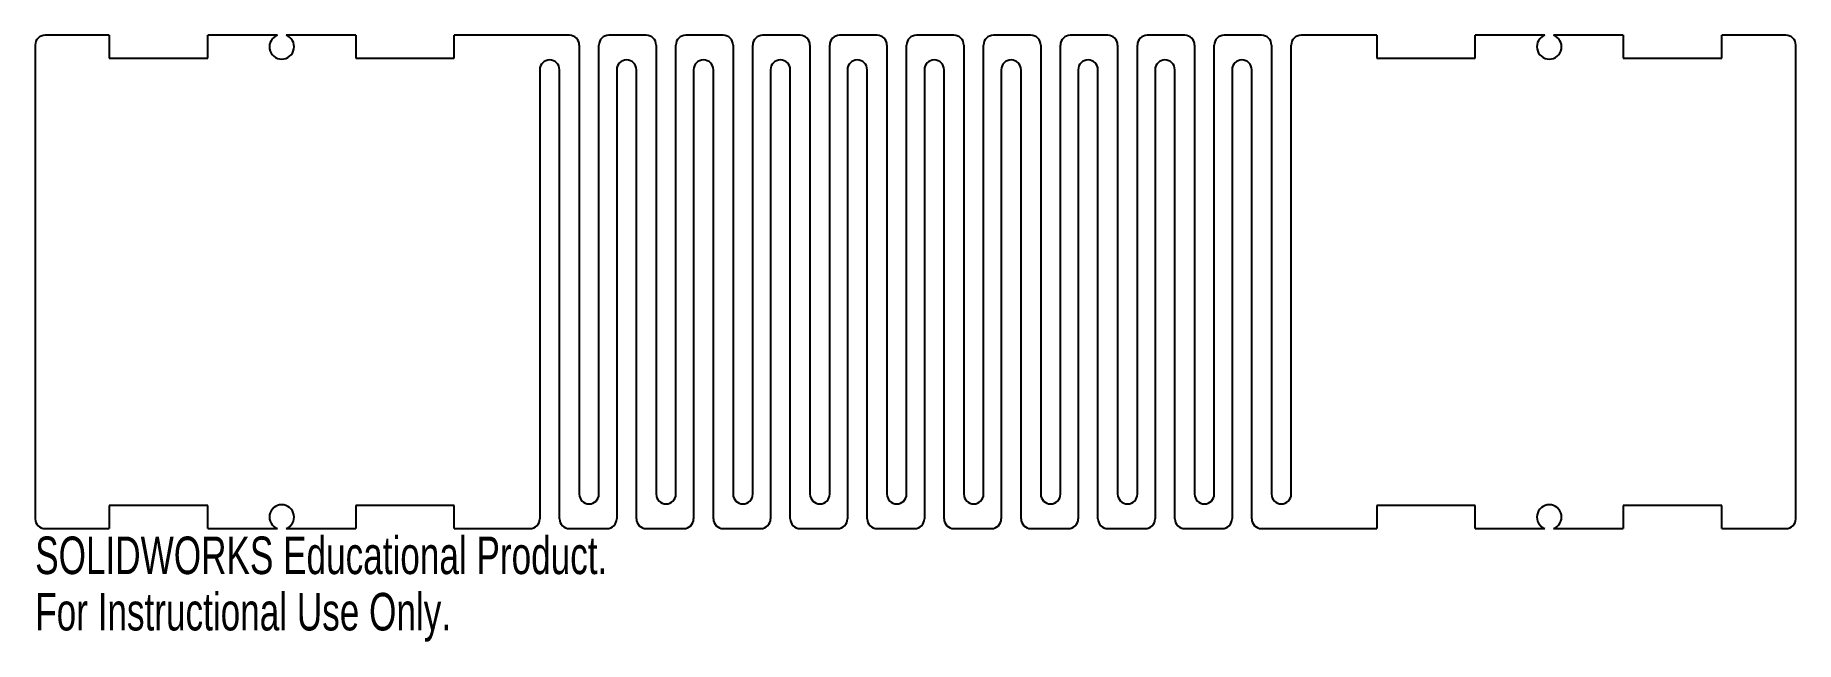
# Model space of a CAD drawing. Header units: inches. Extents: x -4.46 to 4.46, y -1.82 to 1.25.
import ezdxf

# ---------------------------------------------------------------- set-up
doc = ezdxf.new("R2010")
doc.units = ezdxf.units.IN
doc.header["$MEASUREMENT"] = 0
doc.styles.add('SLDTEXTSTYLE0', font='TXT', dxfattribs={"width": 0.7})

msp = doc.modelspace()

# ---------------------------------------------------------------- linework, layer by layer
at = {"color": 7, "linetype": 'Continuous', "lineweight": 25}
for p, q in [((-4.0885, 1.25), (-4.4135, 1.25)), ((-4.0885, 1.25), (-4.0885, 1.133)), ((-3.2355, 1.25), (-3.5885, 1.25)), ((-3.5885, 1.133), (-3.5885, 1.25)), ((-2.8385, 1.25), (-3.1915, 1.25)), ((-2.8385, 1.25), (-2.8385, 1.133)), ((-1.755, 1.25), (-2.3385, 1.25)), ((-2.3385, 1.133), (-2.3385, 1.25)), ((-1.365, 1.25), (-1.555, 1.25)), ((-0.975, 1.25), (-1.165, 1.25)), ((-0.585, 1.25), (-0.775, 1.25)), ((-0.195, 1.25), (-0.385, 1.25)), ((0.195, 1.25), (0.005, 1.25)), ((0.585, 1.25), (0.395, 1.25)), ((0.975, 1.25), (0.785, 1.25)), ((1.365, 1.25), (1.175, 1.25)), ((1.755, 1.25), (1.565, 1.25)), ((2.3385, 1.25), (1.955, 1.25)), ((2.3385, 1.25), (2.3385, 1.133)), ((3.1915, 1.25), (2.8385, 1.25)), ((2.8385, 1.133), (2.8385, 1.25)), ((3.5885, 1.25), (3.2355, 1.25)), ((3.5885, 1.25), (3.5885, 1.133)), ((4.4135, 1.25), (4.0885, 1.25)), ((4.0885, 1.133), (4.0885, 1.25)), ((-4.4635, 1.2), (-4.4635, -1.2)), ((-1.705, 1.2), (-1.705, -1.075)), ((-1.605, -1.075), (-1.605, 1.2)), ((-1.315, 1.2), (-1.315, -1.075)), ((-1.215, -1.075), (-1.215, 1.2)), ((-0.925, 1.2), (-0.925, -1.075)), ((-0.825, -1.075), (-0.825, 1.2)), ((-0.535, 1.2), (-0.535, -1.075)), ((-0.435, -1.075), (-0.435, 1.2)), ((-0.145, 1.2), (-0.145, -1.075)), ((-0.045, -1.075), (-0.045, 1.2)), ((0.245, 1.2), (0.245, -1.075)), ((0.345, -1.075), (0.345, 1.2)), ((0.635, 1.2), (0.635, -1.075)), ((0.735, -1.075), (0.735, 1.2)), ((1.025, 1.2), (1.025, -1.075)), ((1.125, -1.075), (1.125, 1.2)), ((1.415, 1.2), (1.415, -1.075)), ((1.515, -1.075), (1.515, 1.2)), ((1.805, 1.2), (1.805, -1.075)), ((1.905, -1.075), (1.905, 1.2)), ((4.4635, -1.2), (4.4635, 1.2)), ((-4.0885, 1.133), (-3.5885, 1.133)), ((-2.8385, 1.133), (-2.3385, 1.133)), ((-1.905, 1.075), (-1.905, -1.2)), ((-1.805, -1.2), (-1.805, 1.075)), ((-1.515, 1.075), (-1.515, -1.2)), ((-1.415, -1.2), (-1.415, 1.075)), ((-1.125, 1.075), (-1.125, -1.2)), ((-1.025, -1.2), (-1.025, 1.075)), ((-0.735, 1.075), (-0.735, -1.2)), ((-0.635, -1.2), (-0.635, 1.075)), ((-0.345, 1.075), (-0.345, -1.2)), ((-0.245, -1.2), (-0.245, 1.075)), ((0.045, 1.075), (0.045, -1.2)), ((0.145, -1.2), (0.145, 1.075)), ((0.435, 1.075), (0.435, -1.2)), ((0.535, -1.2), (0.535, 1.075)), ((0.825, 1.075), (0.825, -1.2)), ((0.925, -1.2), (0.925, 1.075)), ((1.215, 1.075), (1.215, -1.2)), ((1.315, -1.2), (1.315, 1.075)), ((1.605, 1.075), (1.605, -1.2)), ((1.705, -1.2), (1.705, 1.075)), ((2.3385, 1.133), (2.8385, 1.133)), ((3.5885, 1.133), (4.0885, 1.133)), ((-4.0885, -1.133), (-4.0885, -1.25)), ((-3.5885, -1.133), (-4.0885, -1.133)), ((-3.5885, -1.25), (-3.5885, -1.133)), ((-2.8385, -1.133), (-2.8385, -1.25)), ((-2.3385, -1.133), (-2.8385, -1.133)), ((-2.3385, -1.25), (-2.3385, -1.133)), ((2.3385, -1.133), (2.3385, -1.25)), ((2.8385, -1.133), (2.3385, -1.133)), ((2.8385, -1.25), (2.8385, -1.133)), ((3.5885, -1.133), (3.5885, -1.25)), ((4.0885, -1.133), (3.5885, -1.133)), ((4.0885, -1.25), (4.0885, -1.133)), ((-4.4135, -1.25), (-4.0885, -1.25)), ((-3.5885, -1.25), (-3.2355, -1.25)), ((-3.1915, -1.25), (-2.8385, -1.25)), ((-2.3385, -1.25), (-1.955, -1.25)), ((-1.755, -1.25), (-1.565, -1.25)), ((-1.365, -1.25), (-1.175, -1.25)), ((-0.975, -1.25), (-0.785, -1.25)), ((-0.585, -1.25), (-0.395, -1.25)), ((-0.195, -1.25), (-0.005, -1.25)), ((0.195, -1.25), (0.385, -1.25)), ((0.585, -1.25), (0.775, -1.25)), ((0.975, -1.25), (1.165, -1.25)), ((1.365, -1.25), (1.555, -1.25)), ((1.755, -1.25), (2.3385, -1.25)), ((2.8385, -1.25), (3.1915, -1.25)), ((3.2355, -1.25), (3.5885, -1.25)), ((4.0885, -1.25), (4.4135, -1.25))]:
    msp.add_line(p, q, dxfattribs=at)
for centre, radius, start, end in [((-4.4135, 1.2), 0.05, 90, 180), ((-3.2135, 1.1915), 0.0625, 110.60969, 69.39031), ((-1.755, 1.2), 0.05, 0, 90), ((-1.555, 1.2), 0.05, 90, 180), ((-1.365, 1.2), 0.05, 0, 90), ((-1.165, 1.2), 0.05, 90, 180), ((-0.975, 1.2), 0.05, 0, 90), ((-0.775, 1.2), 0.05, 90, 180), ((-0.585, 1.2), 0.05, 0, 90), ((-0.385, 1.2), 0.05, 90, 180), ((-0.195, 1.2), 0.05, 0, 90), ((0.005, 1.2), 0.05, 90, 180), ((0.195, 1.2), 0.05, 0, 90), ((0.395, 1.2), 0.05, 90, 180), ((0.585, 1.2), 0.05, 0, 90), ((0.785, 1.2), 0.05, 90, 180), ((0.975, 1.2), 0.05, 0, 90), ((1.175, 1.2), 0.05, 90, 180), ((1.365, 1.2), 0.05, 0, 90), ((1.565, 1.2), 0.05, 90, 180), ((1.755, 1.2), 0.05, 0, 90), ((1.955, 1.2), 0.05, 90, 180), ((3.2135, 1.1915), 0.0625, 110.60969, 69.39031), ((4.4135, 1.2), 0.05, 0, 90), ((-1.855, 1.075), 0.05, 0, 180), ((-1.465, 1.075), 0.05, 0, 180), ((-1.075, 1.075), 0.05, 0, 180), ((-0.685, 1.075), 0.05, 0, 180), ((-0.295, 1.075), 0.05, 0, 180), ((0.095, 1.075), 0.05, 0, 180), ((0.485, 1.075), 0.05, 0, 180), ((0.875, 1.075), 0.05, 0, 180), ((1.265, 1.075), 0.05, 0, 180), ((1.655, 1.075), 0.05, 0, 180), ((-3.2135, -1.1915), 0.0625, 290.60969, 249.39031), ((-1.655, -1.075), 0.05, 180, 0), ((-1.265, -1.075), 0.05, 180, 0), ((-0.875, -1.075), 0.05, 180, 0), ((-0.485, -1.075), 0.05, 180, 0), ((-0.095, -1.075), 0.05, 180, 0), ((0.295, -1.075), 0.05, 180, 0), ((0.685, -1.075), 0.05, 180, 0), ((1.075, -1.075), 0.05, 180, 0), ((1.465, -1.075), 0.05, 180, 0), ((1.855, -1.075), 0.05, 180, 0), ((3.2135, -1.1915), 0.0625, 290.60969, 249.39031), ((-4.4135, -1.2), 0.05, 180, 270), ((-1.955, -1.2), 0.05, 270, 0), ((-1.755, -1.2), 0.05, 180, 270), ((-1.565, -1.2), 0.05, 270, 0), ((-1.365, -1.2), 0.05, 180, 270), ((-1.175, -1.2), 0.05, 270, 0), ((-0.975, -1.2), 0.05, 180, 270), ((-0.785, -1.2), 0.05, 270, 0), ((-0.585, -1.2), 0.05, 180, 270), ((-0.395, -1.2), 0.05, 270, 0), ((-0.195, -1.2), 0.05, 180, 270), ((-0.005, -1.2), 0.05, 270, 0), ((0.195, -1.2), 0.05, 180, 270), ((0.385, -1.2), 0.05, 270, 0), ((0.585, -1.2), 0.05, 180, 270), ((0.775, -1.2), 0.05, 270, 0), ((0.975, -1.2), 0.05, 180, 270), ((1.165, -1.2), 0.05, 270, 0), ((1.365, -1.2), 0.05, 180, 270), ((1.555, -1.2), 0.05, 270, 0), ((1.755, -1.2), 0.05, 180, 270), ((4.4135, -1.2), 0.05, 270, 0)]:
    msp.add_arc(centre, radius, start, end, dxfattribs=at)

# ---------------------------------------------------------------- texts
at = {"color": 7, "linetype": 'Continuous', "char_height": 0.1903, "attachment_point": 1, "style": 'SLDTEXTSTYLE0'}
for s, insert in [('SOLIDWORKS Educational Product.', (-4.4635, -1.2901)), ('For Instructional Use Only.', (-4.4635, -1.5756))]:
    msp.add_mtext(s, dxfattribs=dict(at, insert=insert))

doc.saveas('drawing.dxf')
